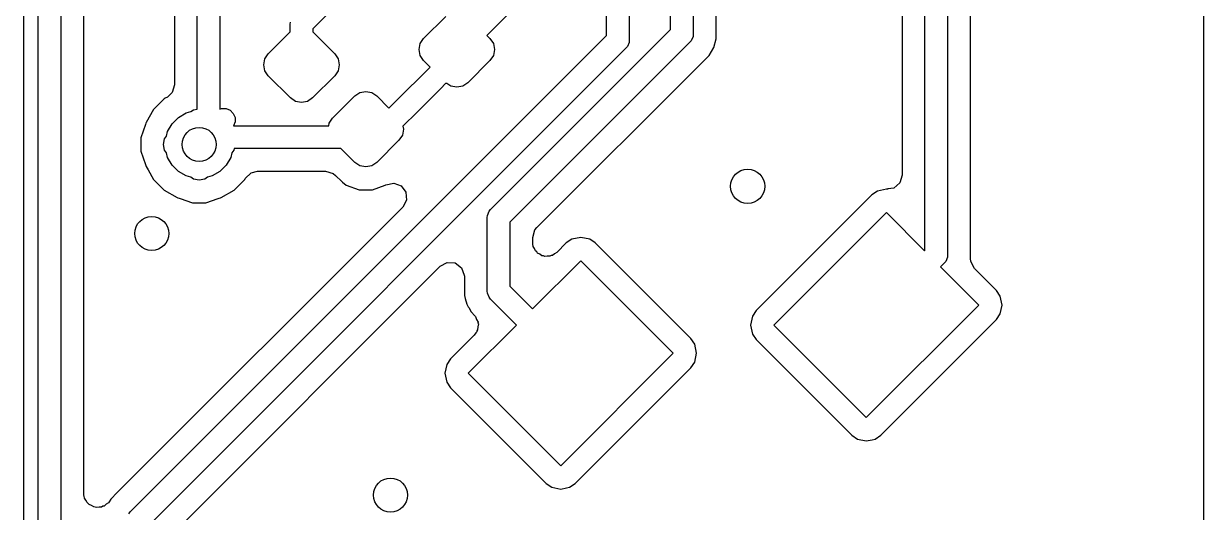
# Model space of a CAD drawing. Extents: x 2.65 to 6.49, y -4.64 to -1.62.
# Drawn here: x 6.0777 to 6.4862, y -3.3879 to -3.2187 of the extents above; entities that cross this region are included whole.
import ezdxf

# ---------------------------------------------------------------- set-up
doc = ezdxf.new("R2010")
doc.units = 0
doc.header["$MEASUREMENT"] = 0
doc.layers.add('BLACK', color=7, linetype='CONTINUOUS')

msp = doc.modelspace()

# ---------------------------------------------------------------- linework, layer by layer
at = {"layer": 'BLACK', "linetype": 'CONTINUOUS'}
for p, q in [((6.4862, -1.73242), (6.4862, -4.52742)), ((6.40553, -3.3), (6.40553, -3.15709)), ((6.38976, -3.29719), (6.38976, -3.16028)), ((6.39764, -3.15865), (6.39764, -3.29882)), ((6.38187, -3.16557), (6.38187, -3.27117)), ((6.30167, -3.22071), (6.30167, -3.188)), ((6.30954, -3.1894), (6.30954, -3.22244)), ((6.27953, -3.22278), (6.27953, -3.19454)), ((6.2874, -3.19291), (6.2874, -3.22441)), ((6.31744, -3.224), (6.31744, -3.19496)), ((6.09848, -3.38133), (6.09848, -3.20217)), ((6.08272, -3.81664), (6.08272, -3.2052)), ((6.09059, -3.20373), (6.09059, -3.81817)), ((6.07768, -3.20908), (6.07768, -3.81282)), ((6.1378, -3.2483), (6.1378, -3.2073)), ((6.25036, -3.21055), (6.23811, -3.2228)), ((6.1299, -3.21259), (6.1299, -3.23989)), ((6.14567, -3.21517), (6.14567, -3.24835)), ((6.16997, -3.21892), (6.17004, -3.21815)), ((6.16997, -3.22158), (6.16997, -3.21892)), ((6.18316, -3.21523), (6.17784, -3.22055)), ((6.21619, -3.22384), (6.22384, -3.21619)), ((6.11458, -3.38773), (6.27953, -3.22278)), ((6.16242, -3.22913), (6.16997, -3.22158)), ((6.17784, -3.22055), (6.17784, -3.22158)), ((6.17784, -3.22158), (6.18539, -3.22913)), ((6.23811, -3.2228), (6.23915, -3.22384)), ((6.23934, -3.28304), (6.30167, -3.22071)), ((6.30947, -3.22321), (6.30888, -3.22463)), ((6.30954, -3.22244), (6.30947, -3.22321)), ((6.28625, -3.22719), (6.1213, -3.39214)), ((6.2146, -3.22767), (6.21501, -3.2256)), ((6.21501, -3.2256), (6.21619, -3.22384)), ((6.23915, -3.22384), (6.24033, -3.2256)), ((6.24033, -3.2256), (6.24074, -3.22767)), ((6.3083, -3.22522), (6.24606, -3.28746)), ((6.28674, -3.2266), (6.28625, -3.22719)), ((6.28733, -3.22518), (6.28674, -3.2266)), ((6.2874, -3.22441), (6.28733, -3.22518)), ((6.30835, -3.22516), (6.3083, -3.22522)), ((6.30888, -3.22463), (6.30835, -3.22516)), ((6.31507, -3.22971), (6.31663, -3.22701)), ((6.31663, -3.22701), (6.31744, -3.224)), ((6.16083, -3.23296), (6.16125, -3.23089)), ((6.16125, -3.23089), (6.16242, -3.22913)), ((6.18539, -3.22913), (6.18656, -3.23089)), ((6.18656, -3.23089), (6.18697, -3.23296)), ((6.21501, -3.22974), (6.2146, -3.22767)), ((6.21619, -3.2315), (6.21501, -3.22974)), ((6.24033, -3.22974), (6.23915, -3.2315)), ((6.24074, -3.22767), (6.24033, -3.22974)), ((6.31287, -3.23191), (6.31507, -3.22971)), ((6.16125, -3.23503), (6.16083, -3.23296)), ((6.16242, -3.23679), (6.16125, -3.23503)), ((6.18656, -3.23503), (6.18539, -3.23679)), ((6.18697, -3.23296), (6.18656, -3.23503)), ((6.21841, -3.23372), (6.21619, -3.2315)), ((6.21656, -3.23558), (6.21841, -3.23372)), ((6.23915, -3.2315), (6.2315, -3.23915)), ((6.25539, -3.2893), (6.31224, -3.23245)), ((6.31224, -3.23245), (6.31272, -3.23203)), ((6.31272, -3.23203), (6.31287, -3.23191)), ((6.31287, -3.23191), (6.31287, -3.23191)), ((6.17008, -3.24444), (6.16242, -3.23679)), ((6.18539, -3.23679), (6.17773, -3.24444)), ((6.20835, -3.24378), (6.21656, -3.23558)), ((6.2238, -3.23948), (6.22213, -3.24115)), ((6.22426, -3.23943), (6.2238, -3.23948)), ((6.2256, -3.24033), (6.22426, -3.23943)), ((6.2315, -3.23915), (6.22974, -3.24033)), ((6.12913, -3.24253), (6.12746, -3.24412)), ((6.1299, -3.23989), (6.12913, -3.24253)), ((6.19235, -3.24375), (6.1941, -3.24257)), ((6.1941, -3.24257), (6.19617, -3.24216)), ((6.19617, -3.24216), (6.19825, -3.24257)), ((6.19825, -3.24257), (6.2, -3.24375)), ((6.22213, -3.24115), (6.21392, -3.24935)), ((6.22767, -3.24074), (6.2256, -3.24033)), ((6.22974, -3.24033), (6.22767, -3.24074)), ((6.12637, -3.24475), (6.1227, -3.24842)), ((6.12675, -3.24453), (6.12637, -3.24475)), ((6.12637, -3.24475), (6.12637, -3.24475)), ((6.12746, -3.24412), (6.12675, -3.24453)), ((6.17183, -3.24562), (6.17008, -3.24444)), ((6.1739, -3.24603), (6.17183, -3.24562)), ((6.17598, -3.24562), (6.1739, -3.24603)), ((6.17773, -3.24444), (6.17598, -3.24562)), ((6.18469, -3.2514), (6.19235, -3.24375)), ((6.2, -3.24375), (6.2042, -3.24794)), ((6.2042, -3.24794), (6.20835, -3.24378)), ((6.20835, -3.24378), (6.20835, -3.24378)), ((6.1227, -3.24842), (6.12011, -3.25291)), ((6.1227, -3.24842), (6.1227, -3.24842)), ((6.1291, -3.25333), (6.13128, -3.25115)), ((6.13128, -3.25115), (6.13395, -3.24961)), ((6.13395, -3.24961), (6.13559, -3.24917)), ((6.13559, -3.24917), (6.13651, -3.24855)), ((6.13651, -3.24855), (6.1378, -3.2483)), ((6.14567, -3.24835), (6.14625, -3.24811)), ((6.14625, -3.24811), (6.14779, -3.24811)), ((6.14779, -3.24811), (6.14921, -3.2487)), ((6.14921, -3.2487), (6.15029, -3.24978)), ((6.15029, -3.24978), (6.15088, -3.2512)), ((6.15088, -3.2512), (6.15088, -3.25274)), ((6.18352, -3.25316), (6.18469, -3.2514)), ((6.21392, -3.24935), (6.20904, -3.25423)), ((6.21392, -3.24935), (6.21392, -3.24935)), ((6.11991, -3.25358), (6.11822, -3.25822)), ((6.12004, -3.25318), (6.11991, -3.25358)), ((6.12011, -3.25291), (6.12004, -3.25318)), ((6.12756, -3.256), (6.1291, -3.25333)), ((6.15088, -3.25274), (6.15034, -3.25405)), ((6.15034, -3.25405), (6.18334, -3.25405)), ((6.18334, -3.25405), (6.18352, -3.25316)), ((6.20924, -3.25523), (6.20883, -3.2573)), ((6.20904, -3.25423), (6.20924, -3.25523)), ((6.11822, -3.25822), (6.11822, -3.25822)), ((6.11822, -3.25822), (6.11822, -3.26281)), ((6.12611, -3.26052), (6.1265, -3.25856)), ((6.1265, -3.25856), (6.12712, -3.25764)), ((6.12712, -3.25764), (6.12756, -3.256)), ((6.20766, -3.25906), (6.2, -3.26671)), ((6.20883, -3.2573), (6.20766, -3.25906)), ((6.11822, -3.26281), (6.11991, -3.26745)), ((6.1265, -3.26248), (6.12611, -3.26052)), ((6.12712, -3.2634), (6.1265, -3.26248)), ((6.12756, -3.26504), (6.12712, -3.2634)), ((6.14982, -3.2634), (6.14938, -3.26504)), ((6.15044, -3.26248), (6.14982, -3.2634)), ((6.15055, -3.26192), (6.15044, -3.26248)), ((6.18755, -3.26192), (6.15055, -3.26192)), ((6.19235, -3.26671), (6.18755, -3.26192)), ((6.11991, -3.26745), (6.12004, -3.26786)), ((6.12004, -3.26786), (6.12011, -3.26812)), ((6.12011, -3.26812), (6.12011, -3.26812)), ((6.12011, -3.26812), (6.12079, -3.26931)), ((6.1291, -3.26771), (6.12756, -3.26504)), ((6.13128, -3.26989), (6.1291, -3.26771)), ((6.14784, -3.26771), (6.14566, -3.26989)), ((6.14938, -3.26504), (6.14784, -3.26771)), ((6.1941, -3.26789), (6.19235, -3.26671)), ((6.19617, -3.2683), (6.1941, -3.26789)), ((6.19825, -3.26789), (6.19617, -3.2683)), ((6.2, -3.26671), (6.19825, -3.26789)), ((6.12079, -3.26931), (6.1227, -3.27262)), ((6.13395, -3.27143), (6.13128, -3.26989)), ((6.13559, -3.27187), (6.13395, -3.27143)), ((6.13651, -3.27248), (6.13559, -3.27187)), ((6.14135, -3.27187), (6.14043, -3.27248)), ((6.14299, -3.27143), (6.14135, -3.27187)), ((6.14566, -3.26989), (6.14299, -3.27143)), ((6.15424, -3.27262), (6.15445, -3.27226)), ((6.15445, -3.27226), (6.15644, -3.27036)), ((6.15644, -3.27036), (6.15867, -3.26982)), ((6.15867, -3.26982), (6.18226, -3.26982)), ((6.18226, -3.26982), (6.1849, -3.27059)), ((6.1849, -3.27059), (6.18572, -3.27125)), ((6.18572, -3.27125), (6.18787, -3.2734)), ((6.38187, -3.27117), (6.3811, -3.27381)), ((6.1227, -3.27262), (6.12637, -3.27629)), ((6.12637, -3.27629), (6.13087, -3.27888)), ((6.13847, -3.27287), (6.13651, -3.27248)), ((6.14043, -3.27248), (6.13847, -3.27287)), ((6.14608, -3.27888), (6.15057, -3.27629)), ((6.15057, -3.27629), (6.15424, -3.27262)), ((6.18787, -3.2734), (6.18812, -3.27359)), ((6.18812, -3.27359), (6.18942, -3.27459)), ((6.18942, -3.27459), (6.18942, -3.27459)), ((6.18942, -3.27459), (6.18942, -3.27459)), ((6.18942, -3.27459), (6.19383, -3.27619)), ((6.19383, -3.27619), (6.19383, -3.27619)), ((6.19383, -3.27619), (6.19852, -3.27619)), ((6.19852, -3.27619), (6.20293, -3.27459)), ((6.19852, -3.27619), (6.19852, -3.27619)), ((6.20293, -3.27459), (6.20313, -3.27448)), ((6.20293, -3.27459), (6.20293, -3.27459)), ((6.20313, -3.27448), (6.20582, -3.27389)), ((6.20582, -3.27389), (6.2084, -3.27484)), ((6.2084, -3.27484), (6.21005, -3.27704)), ((6.37643, -3.27603), (6.37335, -3.27665)), ((6.37691, -3.27603), (6.37643, -3.27603)), ((6.37902, -3.27561), (6.37691, -3.27591)), ((6.37691, -3.27591), (6.37691, -3.27603)), ((6.3811, -3.27381), (6.37902, -3.27561)), ((6.13087, -3.27888), (6.13113, -3.27895)), ((6.13113, -3.27895), (6.13154, -3.27908)), ((6.13154, -3.27908), (6.13186, -3.2792)), ((6.13186, -3.2792), (6.13186, -3.2792)), ((6.13186, -3.2792), (6.13618, -3.28077)), ((6.14077, -3.28077), (6.14508, -3.2792)), ((6.14508, -3.2792), (6.14541, -3.27908)), ((6.14508, -3.2792), (6.14508, -3.2792)), ((6.14541, -3.27908), (6.14581, -3.27895)), ((6.14581, -3.27895), (6.14608, -3.27888)), ((6.21026, -3.27978), (6.20894, -3.2822)), ((6.21005, -3.27704), (6.21026, -3.27978)), ((6.3714, -3.27795), (6.33132, -3.31802)), ((6.37335, -3.27665), (6.3714, -3.27795)), ((6.3714, -3.27795), (6.3714, -3.27795)), ((6.37335, -3.27665), (6.37335, -3.27665)), ((6.20894, -3.2822), (6.11021, -3.38093)), ((6.13618, -3.28077), (6.13618, -3.28077)), ((6.13618, -3.28077), (6.14077, -3.28077)), ((6.14077, -3.28077), (6.14077, -3.28077)), ((6.23826, -3.28506), (6.23885, -3.28364)), ((6.23885, -3.28364), (6.23934, -3.28304)), ((6.33745, -3.32306), (6.37643, -3.28408)), ((6.37643, -3.28408), (6.38965, -3.29731)), ((6.23819, -3.28583), (6.23826, -3.28506)), ((6.23819, -3.31125), (6.23819, -3.28583)), ((6.24606, -3.28746), (6.24606, -3.30961)), ((6.25396, -3.29275), (6.25473, -3.29011)), ((6.25473, -3.29011), (6.25539, -3.2893)), ((6.25396, -3.29446), (6.25396, -3.29275)), ((6.25397, -3.29481), (6.25396, -3.29446)), ((6.25403, -3.29498), (6.25397, -3.29481)), ((6.25415, -3.29584), (6.25403, -3.29498)), ((6.25463, -3.29657), (6.25415, -3.29584)), ((6.25493, -3.29739), (6.25463, -3.29657)), ((6.26558, -3.29463), (6.26229, -3.29792)), ((6.26753, -3.29332), (6.26558, -3.29463)), ((6.26558, -3.29463), (6.26558, -3.29463)), ((6.27061, -3.29271), (6.26753, -3.29332)), ((6.26753, -3.29332), (6.26753, -3.29332)), ((6.27369, -3.29332), (6.27061, -3.29271)), ((6.27061, -3.29271), (6.27061, -3.29271)), ((6.27564, -3.29463), (6.27369, -3.29332)), ((6.27369, -3.29332), (6.27369, -3.29332)), ((6.30876, -3.32774), (6.27564, -3.29463)), ((6.27564, -3.29463), (6.27564, -3.29463)), ((6.25391, -3.31746), (6.27061, -3.30076)), ((6.25535, -3.29771), (6.25493, -3.29739)), ((6.25564, -3.29815), (6.25535, -3.29771)), ((6.25643, -3.29852), (6.25564, -3.29815)), ((6.25713, -3.29904), (6.25643, -3.29852)), ((6.25766, -3.29908), (6.25713, -3.29904)), ((6.25814, -3.2993), (6.25766, -3.29908)), ((6.25901, -3.29917), (6.25814, -3.2993)), ((6.25988, -3.29923), (6.25901, -3.29917)), ((6.26034, -3.29898), (6.25988, -3.29923)), ((6.26087, -3.29891), (6.26034, -3.29898)), ((6.26153, -3.29833), (6.26087, -3.29891)), ((6.26229, -3.29792), (6.26153, -3.29833)), ((6.27061, -3.30076), (6.30263, -3.33277)), ((6.38965, -3.29731), (6.38976, -3.29719)), ((6.39756, -3.29959), (6.39697, -3.30101)), ((6.39764, -3.29882), (6.39756, -3.29959)), ((6.40564, -3.30104), (6.40553, -3.3)), ((6.13062, -3.39398), (6.22196, -3.30264)), ((6.22196, -3.30264), (6.22438, -3.30133)), ((6.22438, -3.30133), (6.22712, -3.30152)), ((6.22712, -3.30152), (6.22932, -3.30317)), ((6.22932, -3.30317), (6.23028, -3.30575)), ((6.39648, -3.30161), (6.39522, -3.30287)), ((6.39522, -3.30287), (6.40844, -3.3161)), ((6.39697, -3.30101), (6.39648, -3.30161)), ((6.40696, -3.30345), (6.40564, -3.30104)), ((6.41457, -3.31106), (6.40696, -3.30345)), ((6.23028, -3.30575), (6.2303, -3.3061)), ((6.2303, -3.3061), (6.2303, -3.3128)), ((6.2303, -3.3128), (6.23058, -3.31386)), ((6.23826, -3.31201), (6.23819, -3.31125)), ((6.23885, -3.31343), (6.23826, -3.31201)), ((6.24606, -3.30961), (6.25391, -3.31746)), ((6.41457, -3.31107), (6.41457, -3.31106)), ((6.41588, -3.31302), (6.41457, -3.31107)), ((6.41649, -3.3161), (6.41588, -3.31302)), ((6.41588, -3.31302), (6.41588, -3.31302)), ((6.23058, -3.31386), (6.2311, -3.31581)), ((6.2311, -3.31581), (6.2311, -3.31581)), ((6.2311, -3.31581), (6.23164, -3.31675)), ((6.23164, -3.31675), (6.23164, -3.31675)), ((6.23164, -3.31675), (6.23179, -3.31701)), ((6.23179, -3.31701), (6.23266, -3.31851)), ((6.23934, -3.31403), (6.23885, -3.31343)), ((6.24834, -3.32303), (6.23934, -3.31403)), ((6.40844, -3.3161), (6.36947, -3.35507)), ((6.41588, -3.31918), (6.41649, -3.3161)), ((6.41649, -3.3161), (6.41649, -3.3161)), ((6.23266, -3.31851), (6.23396, -3.31981)), ((6.23396, -3.31981), (6.23417, -3.32008)), ((6.23417, -3.32008), (6.23454, -3.32107)), ((6.23454, -3.32107), (6.23504, -3.32199)), ((6.33002, -3.31998), (6.32941, -3.32306)), ((6.33132, -3.31802), (6.33002, -3.31998)), ((6.33002, -3.31998), (6.33002, -3.31998)), ((6.33132, -3.31802), (6.33132, -3.31802)), ((6.3745, -3.3612), (6.41457, -3.32113)), ((6.41457, -3.32113), (6.41588, -3.31918)), ((6.23164, -3.33973), (6.24834, -3.32303)), ((6.23457, -3.32535), (6.23424, -3.32568)), ((6.23463, -3.32508), (6.23457, -3.32535)), ((6.23485, -3.32473), (6.23463, -3.32508)), ((6.23492, -3.32368), (6.23485, -3.32473)), ((6.23514, -3.32265), (6.23492, -3.32368)), ((6.23504, -3.32199), (6.23502, -3.32233)), ((6.23502, -3.32233), (6.23514, -3.32265)), ((6.32941, -3.32306), (6.32941, -3.32306)), ((6.32941, -3.32306), (6.33002, -3.32614)), ((6.36947, -3.35507), (6.33745, -3.32306)), ((6.23373, -3.32648), (6.22551, -3.3347)), ((6.23424, -3.32568), (6.23373, -3.32648)), ((6.31006, -3.32969), (6.30876, -3.32774)), ((6.30876, -3.32774), (6.30876, -3.32774)), ((6.33002, -3.32614), (6.33002, -3.32614)), ((6.33002, -3.32614), (6.33132, -3.32809)), ((6.33132, -3.32809), (6.33132, -3.32809)), ((6.33132, -3.32809), (6.36444, -3.3612)), ((6.30263, -3.33277), (6.26365, -3.37175)), ((6.31068, -3.33277), (6.31006, -3.32969)), ((6.31006, -3.32969), (6.31006, -3.32969)), ((6.31006, -3.33585), (6.31068, -3.33277)), ((6.31068, -3.33277), (6.31068, -3.33277)), ((6.2242, -3.33665), (6.22359, -3.33973)), ((6.22551, -3.3347), (6.2242, -3.33665)), ((6.2242, -3.33665), (6.2242, -3.33665)), ((6.22551, -3.3347), (6.22551, -3.3347)), ((6.30876, -3.3378), (6.31006, -3.33585)), ((6.22359, -3.33973), (6.22359, -3.33973)), ((6.22359, -3.33973), (6.2242, -3.34281)), ((6.26365, -3.37175), (6.23164, -3.33973)), ((6.26868, -3.37788), (6.30876, -3.3378)), ((6.2242, -3.34281), (6.2242, -3.34281)), ((6.2242, -3.34281), (6.22551, -3.34476)), ((6.22551, -3.34476), (6.22551, -3.34476)), ((6.22551, -3.34476), (6.25862, -3.37788)), ((6.36444, -3.3612), (6.36444, -3.3612)), ((6.36444, -3.3612), (6.36639, -3.36251)), ((6.37255, -3.36251), (6.3745, -3.3612)), ((6.36639, -3.36251), (6.36639, -3.36251)), ((6.36639, -3.36251), (6.36947, -3.36312)), ((6.36947, -3.36312), (6.37152, -3.36271)), ((6.36947, -3.36312), (6.36947, -3.36312)), ((6.36947, -3.36312), (6.36947, -3.36312)), ((6.37152, -3.36271), (6.37255, -3.36251)), ((6.25862, -3.37788), (6.25862, -3.37788)), ((6.25862, -3.37788), (6.26057, -3.37918)), ((6.26673, -3.37918), (6.26868, -3.37788)), ((6.09856, -3.38178), (6.09848, -3.38133)), ((6.09853, -3.38199), (6.09856, -3.38178)), ((6.09864, -3.38223), (6.09853, -3.38199)), ((6.09875, -3.38293), (6.09864, -3.38223)), ((6.1101, -3.38104), (6.1079, -3.38325)), ((6.11021, -3.38093), (6.1101, -3.38104)), ((6.11021, -3.38093), (6.11021, -3.38093)), ((6.26057, -3.37918), (6.26057, -3.37918)), ((6.26057, -3.37918), (6.26365, -3.3798)), ((6.26365, -3.3798), (6.26571, -3.37939)), ((6.26365, -3.3798), (6.26365, -3.3798)), ((6.26365, -3.3798), (6.26365, -3.3798)), ((6.26571, -3.37939), (6.26673, -3.37918)), ((6.09928, -3.38367), (6.09875, -3.38293)), ((6.09966, -3.3845), (6.09928, -3.38367)), ((6.10006, -3.38477), (6.09966, -3.3845)), ((6.10035, -3.38517), (6.10006, -3.38477)), ((6.1012, -3.3855), (6.10035, -3.38517)), ((6.10196, -3.386), (6.1012, -3.3855)), ((6.10245, -3.38601), (6.10196, -3.386)), ((6.1029, -3.38619), (6.10245, -3.38601)), ((6.1038, -3.38602), (6.1029, -3.38619)), ((6.10471, -3.38602), (6.1038, -3.38602)), ((6.10512, -3.38576), (6.10471, -3.38602)), ((6.1056, -3.38567), (6.10512, -3.38576)), ((6.10626, -3.38504), (6.1056, -3.38567)), ((6.10703, -3.38455), (6.10626, -3.38504)), ((6.10735, -3.38419), (6.10703, -3.38455)), ((6.1079, -3.38325), (6.10735, -3.38419)), ((6.11409, -3.38832), (6.11458, -3.38773))]:
    msp.add_line(p, q, dxfattribs=at)
at = {"layer": 'BLACK'}
for centre in [(6.13847, -3.26052), (6.32838, -3.27501), (6.12205, -3.29134), (6.20472, -3.38189)]:
    msp.add_circle(centre, 0.00591, dxfattribs=at)

doc.saveas('drawing.dxf')
